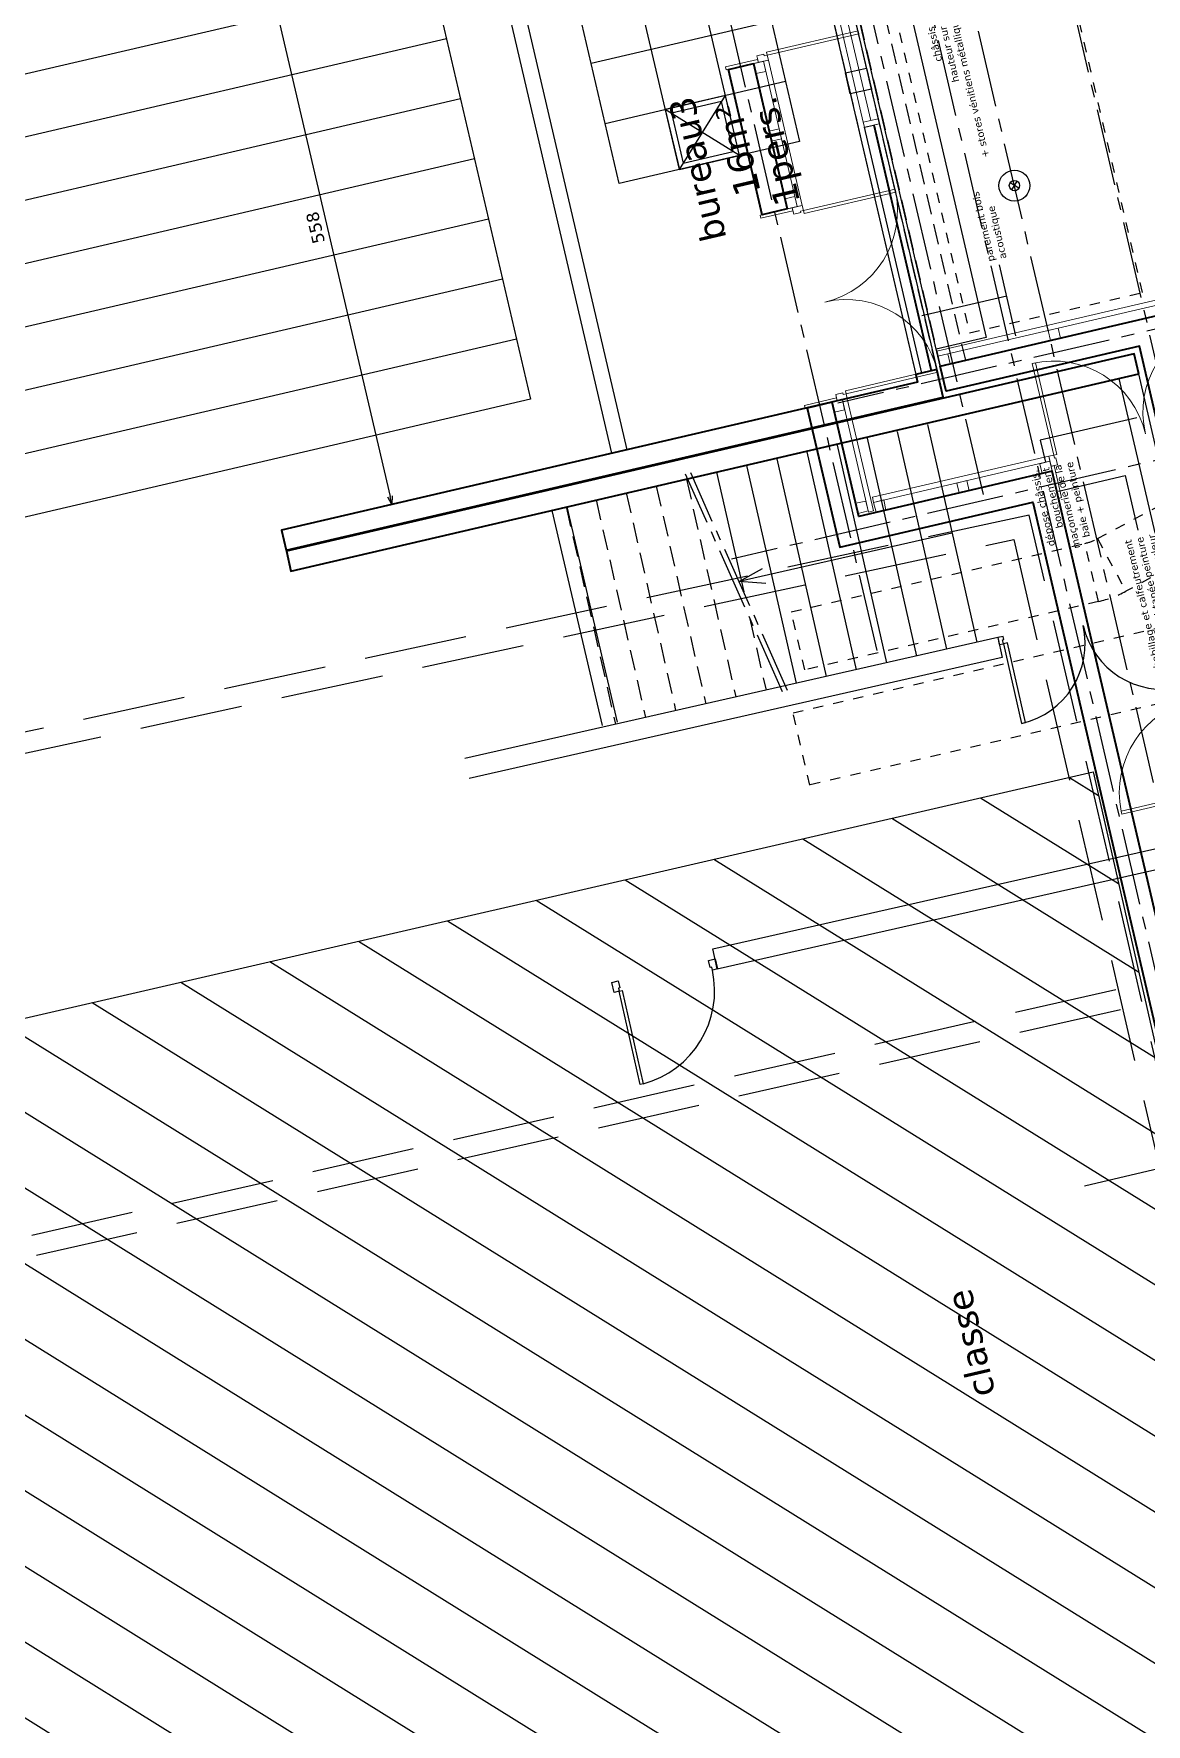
# Model space of a CAD drawing. Header units: metres. Extents: x -49 to 867749, y -579737 to 170817.
# Drawn here: x 867377.9 to 867388.71, y -409060.7 to -409044.26 of the extents above; entities that cross this region are included whole.
import ezdxf
from ezdxf.enums import TextEntityAlignment as Align

# ---------------------------------------------------------------- set-up
doc = ezdxf.new("R2010")
doc.units = ezdxf.units.M
doc.header["$MEASUREMENT"] = 0
doc.header["$PDMODE"] = 3
doc.header["$PDSIZE"] = 0.1
for name, pattern in [('01', [0.15, 0.1, -0.05]), ('02', [0.28, 0.2, -0.08]), ('04', [0.82, 0.6, -0.08, 0.06, -0.08]), ('AXES2', [1.125, 0.75, -0.125, 0.125, -0.125]), ('POINTILLE', [0.25, 0, -0.25])]:
    doc.linetypes.add(name, pattern=pattern)
for name, color, linetype in [('00-AXE-0.00', 14, 'AXES2'), ('01-CLOISON-0.25', 3, 'Continuous'), ('02-VU-CACHE-01-0.10', 133, '01'), ('06-COT-50&100-0.20', 2, 'Continuous'), ('06-TXT-DETAILS-DIVERS-02.20', 2, 'Continuous'), ('06-TXT-DIVERS-0.20', 70, 'Continuous'), ('06-TXT-ETIQUETTES SURFACES', 210, 'Continuous'), ('07-CTA-0.13', 163, 'Continuous'), ('07-PLAFONDS-0.13', 5, 'Continuous'), ('08-VU-0.08', 56, 'Continuous'), ('08-VU-0.13', 44, 'Continuous'), ('08-VU-0.20', 32, 'Continuous'), ('10-DEMOL-GO-0.25', 1, 'Continuous'), ('BAT_HACHURES', 252, 'Continuous')]:
    doc.layers.add(name, color=color, linetype=linetype)
doc.layers.add('01-BETON-0.40', color=4, linetype='Continuous', lineweight=40)
doc.layers.add('01-MEN-CP-0.15', color=2, linetype='Continuous', lineweight=18)
doc.styles.add('COT', font='verdana.ttf')
doc.styles.add('locaux 100', font='verdana.ttf', dxfattribs={"height": 0.22})
doc.styles.add('locaux 20', font='verdana.ttf', dxfattribs={"height": 0.07})
doc.styles.get("Standard").update_dxf_attribs({"font": 'arial.ttf'})
doc.styles.add('TXT', font='TXT', dxfattribs={"height": 0.2})
doc.dimstyles.new('COT50', dxfattribs={"dimtxt": 0.12, "dimasz": 0.08, "dimexe": 0.05, "dimexo": 0, "dimgap": 0.05, "dimtad": 1, "dimdec": 0, "dimlfac": 100, "dimzin": 0, "dimdsep": 46, "dimtxsty": 'COT', "dimblk": 'OPEN30', "dimcen": 0.04, "dimdle": 0.05, "dimclrd": 256, "dimclre": 256, "dimclrt": 6, "dimadec": 0, "dimazin": 0, "dimtm": 1e-09, "dimtfac": 1, "dimtdec": 0, "dimtmove": 1, "dimatfit": 0, "dimldrblk": 'OPEN30', "dimfxl": 0.05, "dimfxlon": 1, "dimtolj": 1, "dimtzin": 0, "dimlwd": -1, "dimlwe": -1, "dimarcsym": 0})

# ---------------------------------------------------------------- blocks, each defined once
blk = doc.blocks.new('LuminaireSuspendu')
for p, q in [((-0.035, 0.035), (0.035, -0.035)), ((-0.035, -0.035), (0.035, 0.035))]:
    blk.add_line(p, q)
for radius in [0.15, 0.05]:
    blk.add_circle((0, 0), radius)
blk = doc.blocks.new('_Open30')
at = {"color": 0, "linetype": 'ByBlock', "lineweight": -2}
for p, q in [((-1, 0.27), (0, 0)), ((0, 0), (-1, -0.27)), ((0, 0), (-1, 0))]:
    blk.add_line(p, q, dxfattribs=at)
blk = doc.blocks.new('*D171')
at = {"layer": '06-COT-50&100-0.20', "transparency": 16777216}
for p, q in [((867380.162, -409043.394), (867380.064, -409043.417)), ((867380.131, -409043.483), (867381.362, -409048.762)), ((867381.428, -409048.828), (867381.331, -409048.851))]:
    blk.add_line(p, q, dxfattribs=at)
at = {"layer": 'Defpoints', "color": 0, "transparency": 16777216}
for p in [(867382.25, -409042.907), (867383.517, -409048.341), (867381.38, -409048.84)]:
    blk.add_point(p, dxfattribs=at)
at = {"layer": '06-COT-50&100-0.20', "transparency": 16777216, "xscale": 0.08, "yscale": 0.08, "zscale": 0.08}
for p, rotation in [((867380.113, -409043.405), 103.1212703830424), ((867381.38, -409048.84), 283.1212703830424)]:
    blk.add_blockref('_Open30', p, dxfattribs=dict(at, rotation=rotation))
at = {"layer": '06-COT-50&100-0.20', "color": 6, "transparency": 16777216, "insert": (867380.637, -409046.148), "char_height": 0.12, "attachment_point": 5, "rotation": 103.1213, "style": 'COT'}
blk.add_mtext('\\A1;558', dxfattribs=at)
blk = doc.blocks.new('P90')
at = {"linetype": 'Continuous'}
for points in [[(-0.05, 0.929), (-0.05, 0), (-0.08, 0), (-0.08, 0.929)], [(-0.965, -0.03), (-0.965, -0.1), (-1.03, -0.1), (-1.03, 0), (-0.98, 0), (-0.98, -0.03)], [(0, 0), (0, -0.1), (-0.065, -0.1), (-0.065, -0.03), (-0.05, -0.03), (-0.05, 0)]]:
    blk.add_lwpolyline(points, close=True, dxfattribs=at)
blk.add_arc((-0.043, -0.006), 0.937, 92.2388, 179.6062, dxfattribs=at)
at = {"linetype": 'Continuous', "text_generation_flag": 6}
blk.add_attdef('TEXTE', text='', height=0.08, rotation=90, dxfattribs=at).set_placement((-0.188, 0.469), align=Align.CENTER)
blk = doc.blocks.new('Eclairage-Pl-60x60')
for p, q in [((-0.3, 0.3), (0.3, -0.3)), ((-0.3, -0.3), (0.3, 0.3))]:
    blk.add_line(p, q)
for points in [[(-0.3, -0.3), (0.3, -0.3), (0.3, 0.3), (-0.3, 0.3)], [(-0.25, -0.25), (0.25, -0.25), (0.25, 0.25), (-0.25, 0.25)]]:
    blk.add_lwpolyline(points, close=True)
blk = doc.blocks.new('*U161')
for points in [[(0.04, 0), (0.04, 0.795), (0.08, 0.795), (0.08, 0)], [(1.63, 0), (1.63, 0.795), (1.59, 0.795), (1.59, 0)], [(0.04, -0.04), (0.04, 0), (0, 0), (0, -0.07), (0.055, -0.07), (0.055, -0.04)], [(1.67, -0.07), (1.67, 0), (1.63, 0), (1.63, -0.04), (1.615, -0.04), (1.615, -0.07)]]:
    blk.add_lwpolyline(points, close=True)
for centre, start, end in [((0.04, 0), 0, 90), ((1.63, 0), 90, 180)]:
    blk.add_arc(centre, 0.795, start, end)
at = {"style": 'TXT', "flags": 9}
blk.add_attdef('DIMENSION', text='', height=0.08, rotation=90, dxfattribs=at).set_placement((0.11, 0.658), align=Align.TOP_RIGHT)
blk = doc.blocks.new('P180')
for points in [[(-1.85, 0.915), (-1.85, 0), (-1.88, 0), (-1.88, 0.915)], [(-0.08, 0.915), (-0.08, 0), (-0.05, 0), (-0.05, 0.915)], [(0, 0), (0, -0.1), (-0.065, -0.1), (-0.065, -0.03), (-0.05, -0.03), (-0.05, 0)]]:
    blk.add_lwpolyline(points, close=True)
at = {"linetype": 'Continuous'}
blk.add_lwpolyline([(-1.93, 0), (-1.93, -0.1), (-1.865, -0.1), (-1.865, -0.03), (-1.88, -0.03), (-1.88, 0)], close=True, dxfattribs=at)
for centre, start, end in [((-1.88, 0), 0, 90), ((-0.05, 0), 90, 180)]:
    blk.add_arc(centre, 0.915, start, end)
at = {"linetype": 'Continuous', "text_generation_flag": 6}
blk.add_attdef('TEXTE', (-0.188, 0.598), '', height=0.08, rotation=90, dxfattribs=at)

msp = doc.modelspace()

# ---------------------------------------------------------------- hatches: boundary and pattern name
at = {"layer": 'BAT_HACHURES'}
h = msp.add_hatch(dxfattribs=at)
h.set_pattern_fill('ANSI31', color=256, scale=5, style=0)
h.set_pattern_definition([(148.1213, (867401.65184, -409059.2714), (-0.330077, -0.53073), [])])
edge = h.paths.add_edge_path()
edge.add_line((867390.566, -409061.856), (867369.446, -409066.577))
edge.add_line((867369.446, -409066.577), (867370.28, -409070.234))
edge.add_arc((867369.744, -409076.802), 6.591, 13.9581, 85.3385, ccw=False)
edge.add_arc((867369.744, -409076.807), 6.592, -102.6482, 13.9943, ccw=False)
edge.add_arc((867369.753, -409076.85), 6.552, 119.7404, 257.1908, ccw=False)
edge.add_line((867366.503, -409071.161), (867363.985, -409067.923))
edge.add_line((867363.985, -409067.923), (867330.429, -409075.506))
edge.add_line((867330.429, -409075.506), (867327.513, -409062.619))
edge.add_line((867327.513, -409062.619), (867334.83, -409060.913))
edge.add_line((867334.83, -409060.913), (867335.357, -409063.185))
edge.add_line((867335.357, -409063.185), (867373.869, -409054.454))
edge.add_line((867373.869, -409054.454), (867373.933, -409054.729))
edge.add_line((867373.933, -409054.729), (867388.193, -409051.44))
edge.add_line((867388.193, -409051.44), (867390.566, -409061.856))

# ---------------------------------------------------------------- linework, layer by layer
at = {"layer": '00-AXE-0.00'}
for p, q in [((867391.981, -409061.071), (867377.936, -409000.819)), ((867387.127, -409048.742), (867376.059, -409001.261)), ((867391.335, -409062.498), (867377.29, -409002.246)), ((867390.947, -409062.588), (867376.903, -409002.336)), ((867386.094, -409050.259), (867375.026, -409002.778)), ((867400.401, -409044.431), (867385.714, -409047.855)), ((867399.368, -409045.948), (867384.681, -409049.372)), ((867400.892, -409052.487), (867388.063, -409055.478))]:
    msp.add_line(p, q, dxfattribs=at)
at = {"layer": '01-BETON-0.40'}
for points in [[(867384.892, -409044.553), (867385.221, -409045.965), (867384.978, -409046.022), (867384.649, -409044.61)], [(867388.638, -409047.569), (867388.593, -409047.374), (867380.354, -409049.294), (867380.399, -409049.489)], [(867386.47, -409047.575), (867386.487, -409047.649), (867380.306, -409049.09), (867380.351, -409049.285), (867386.737, -409047.796), (867386.675, -409047.528)]]:
    msp.add_lwpolyline(points, close=True, dxfattribs=at)
for points in [[(867388.829, -409047), (867389.609, -409050.345), (867389.365, -409050.402), (867388.643, -409047.301), (867386.765, -409047.738), (867386.708, -409047.495), (867388.829, -409047)], [(867396.859, -409059.824), (867396.052, -409056.362), (867395.809, -409056.419), (867396.616, -409059.881), (867390.763, -409061.245), (867387.796, -409048.517), (867385.918, -409048.955), (867385.659, -409047.845), (867385.416, -409047.902), (867385.732, -409049.255), (867387.609, -409048.818), (867390.61, -409061.691), (867401.472, -409059.159), (867401.381, -409058.77), (867396.859, -409059.824)]]:
    msp.add_lwpolyline(points, dxfattribs=at)
at = {"layer": '01-CLOISON-0.25'}
for points in [[(867382.939, -409042.557), (867382.947, -409042.591), (867382.995, -409042.579), (867383.029, -409042.726), (867382.396, -409042.873), (867383.663, -409048.307), (867383.517, -409048.341), (867382.25, -409042.907), (867381.617, -409043.055), (867381.583, -409042.909), (867382.8, -409042.625), (867382.793, -409042.591)], [(867386.529, -409047.562), (867385.971, -409045.171), (867386.059, -409045.151), (867386.616, -409047.541)], [(867388.792, -409049.114), (867388.986, -409049.069), (867388.638, -409047.569), (867388.443, -409047.614)]]:
    msp.add_lwpolyline(points, close=True, dxfattribs=at)
at = {"layer": '01-MEN-CP-0.15'}
msp.add_line((867386.033, -409045.106), (867385.704, -409043.694), dxfattribs=at)
for points in [[(867386.106, -409045.089), (867385.777, -409043.677), (867385.631, -409043.711), (867385.96, -409045.123)], [(867384.629, -409044.614), (867384.941, -409044.542), (867384.934, -409044.512), (867384.622, -409044.585)], [(867384.915, -409044.65), (867384.892, -409044.553), (867384.99, -409044.53), (867385.012, -409044.628)], [(867384.99, -409044.53), (867385.319, -409045.943), (867385.367, -409045.931), (867385.038, -409044.519)], [(867386.117, -409045.137), (867386.106, -409045.089), (867385.96, -409045.123), (867385.971, -409045.171)], [(867386.675, -409047.528), (867386.117, -409045.137), (867386.069, -409045.149), (867386.626, -409047.539)], [(867385.068, -409045.308), (867385.045, -409045.21), (867385.143, -409045.188), (867385.165, -409045.285)], [(867384.965, -409046.056), (867385.277, -409045.983), (867385.27, -409045.954), (867384.958, -409046.026)], [(867385.221, -409045.965), (867385.199, -409045.868), (867385.296, -409045.845), (867385.319, -409045.943)], [(867386.685, -409047.398), (867388.841, -409046.895), (867388.829, -409046.846), (867386.674, -409047.349)], [(867387.78, -409047.245), (867387.757, -409047.148), (867387.855, -409047.125), (867387.877, -409047.222)], [(867386.708, -409047.495), (867386.685, -409047.398), (867386.783, -409047.375), (867386.806, -409047.472)], [(867385.396, -409047.906), (867385.708, -409047.833), (867385.701, -409047.804), (867385.39, -409047.877)], [(867385.682, -409047.942), (867385.659, -409047.845), (867385.757, -409047.822), (867385.779, -409047.92)], [(867385.757, -409047.822), (867386.011, -409048.913), (867386.06, -409048.901), (867385.805, -409047.811)], [(867386.061, -409048.819), (867387.773, -409048.42), (867387.762, -409048.371), (867386.05, -409048.77)], [(867387.699, -409048.54), (867387.676, -409048.443), (867387.773, -409048.42), (867387.796, -409048.517)], [(867386.891, -409048.728), (867386.868, -409048.631), (867386.966, -409048.608), (867386.989, -409048.706)], [(867387.886, -409048.773), (867387.814, -409048.462), (867387.785, -409048.469), (867387.857, -409048.78)], [(867385.911, -409048.926), (867385.889, -409048.828), (867385.986, -409048.806), (867386.009, -409048.903)], [(867386.084, -409048.916), (867386.061, -409048.819), (867386.159, -409048.796), (867386.181, -409048.894)]]:
    msp.add_lwpolyline(points, close=True, dxfattribs=at)
at = {"layer": '02-VU-CACHE-01-0.10', "linetype": '02'}
for p, q in [((867386.675, -409047.528), (867384.93, -409040.044)), ((867384.969, -409040.035), (867386.708, -409047.495)), ((867385.213, -409039.978), (867386.952, -409047.438)), ((867384.726, -409040.092), (867386.47, -409047.575))]:
    msp.add_line(p, q, dxfattribs=at)
at = {"layer": '02-VU-CACHE-01-0.10'}
msp.add_lwpolyline([(867388.675, -409046.78), (867380.821, -409013.085), (867379.138, -409013.477), (867386.992, -409047.172)], close=True, dxfattribs=at)
at = {"layer": '06-COT-50&100-0.20'}
msp.add_line((867387.354, -409046.813), (867386.529, -409047.005), dxfattribs=at)
at = {"layer": '06-TXT-DETAILS-DIVERS-02.20'}
for points in [[(867387.444, -409047.201), (867387.283, -409046.51)], [(867388.619, -409047.996), (867387.68, -409048.215), (867387.73, -409048.429)], [(867387.858, -409048.71), (867388.504, -409048.559), (867388.628, -409049.09)]]:
    msp.add_lwpolyline(points, dxfattribs=at)
at = {"layer": '07-CTA-0.13', "linetype": 'POINTILLE', "ltscale": 0.1}
for p, q in [((867388.246, -409049.783), (867388.114, -409049.218)), ((867388.237, -409049.172), (867388.511, -409049.684))]:
    msp.add_line(p, q, dxfattribs=at)
msp.add_lwpolyline([(867390.388, -409048.889), (867389.756, -409049.036, 0.065767), (867389.634, -409049.082), (867388.511, -409049.684, -0.065767), (867388.246, -409049.783), (867385.393, -409050.448), (867385.261, -409049.883), (867388.114, -409049.218, 0.065767), (867388.237, -409049.172), (867389.36, -409048.571, -0.065767), (867389.625, -409048.471), (867390.256, -409048.324)], format="xyb", dxfattribs=at)
msp.add_lwpolyline([(867391.558, -409048.579), (867391.738, -409049.349), (867391.191, -409050.228), (867385.442, -409051.568), (867385.278, -409050.866), (867390.627, -409049.62), (867390.883, -409049.208), (867390.779, -409048.761)], dxfattribs=at)
at = {"layer": '07-PLAFONDS-0.13'}
for p, q in [((867384.757, -409045.446), (867384.212, -409043.109)), ((867384.173, -409045.582), (867383.628, -409043.245)), ((867383.316, -409044.55), (867385.069, -409044.141)), ((867381.91, -409044.311), (867375.482, -409045.809)), ((867383.452, -409045.134), (867385.205, -409044.725)), ((867382.046, -409044.895), (867375.619, -409046.394)), ((867382.182, -409045.48), (867375.755, -409046.978)), ((867382.319, -409046.064), (867375.891, -409047.562)), ((867382.455, -409046.648), (867376.027, -409048.147)), ((867382.591, -409047.233), (867376.163, -409048.731))]:
    msp.add_line(p, q, dxfattribs=at)
for points in [[(867383.588, -409045.718), (867383.043, -409043.381), (867384.796, -409042.972), (867385.341, -409045.31)], [(867375.346, -409045.225), (867381.774, -409043.727), (867382.727, -409047.817), (867376.3, -409049.315)]]:
    msp.add_lwpolyline(points, close=True, dxfattribs=at)
at = {"layer": '08-VU-0.08'}
for p, q in [((867384.93, -409040.044), (867386.675, -409047.528)), ((867386.708, -409047.495), (867384.969, -409040.035))]:
    msp.add_line(p, q, dxfattribs=at)
at = {"layer": '08-VU-0.13'}
msp.add_line((867385.221, -409042.215), (867386.47, -409047.575), dxfattribs=at)
msp.add_lwpolyline([(867386.67, -409047.329), (867385.404, -409041.901), (867385.842, -409041.799, -0.414214), (867385.903, -409041.837), (867387.156, -409047.216)], format="xyb", close=True, dxfattribs=at)
at = {"layer": '08-VU-0.20', "color": 251, "true_color": 0x666666}
for p, q in [((867386.583, -409048.063), (867387.063, -409050.18)), ((867385.705, -409048.262), (867386.185, -409050.379)), ((867385.997, -409048.196), (867386.477, -409050.313)), ((867386.29, -409048.129), (867386.77, -409050.247)), ((867385.12, -409048.395), (867385.6, -409050.512)), ((867385.412, -409048.328), (867385.892, -409050.446)), ((867384.535, -409048.527), (867384.798, -409049.689)), ((867384.827, -409048.461), (867385.307, -409050.578)), ((867383.426, -409050.99), (867382.938, -409048.897)), ((867383.572, -409050.956), (867383.084, -409048.863)), ((867386.822, -409049.12), (867384.754, -409049.589)), ((867387.267, -409050.134), (867382.087, -409051.309)), ((867387.267, -409050.134), (867387.311, -409050.329)), ((867387.311, -409050.329), (867382.132, -409051.504)), ((867384.498, -409053.161), (867389.468, -409052.034)), ((867384.542, -409053.356), (867389.514, -409052.229)), ((867384.542, -409053.356), (867384.498, -409053.161))]:
    msp.add_line(p, q, dxfattribs=at)
at = {"layer": '08-VU-0.20', "color": 251, "linetype": '04', "true_color": 0x666666}
for p, q in [((867385.175, -409050.66), (867384.234, -409048.544)), ((867385.225, -409050.648), (867384.283, -409048.532))]:
    msp.add_line(p, q, dxfattribs=at)
at = {"layer": '08-VU-0.20', "color": 251, "linetype": '02', "true_color": 0x666666}
for p, q in [((867384.242, -409048.594), (867384.722, -409050.711)), ((867383.657, -409048.726), (867384.137, -409050.844)), ((867383.949, -409048.66), (867384.429, -409050.777)), ((867383.072, -409048.859), (867383.552, -409050.976)), ((867383.364, -409048.793), (867383.844, -409050.91)), ((867384.855, -409049.94), (867385.015, -409050.645))]:
    msp.add_line(p, q, dxfattribs=at)
at = {"layer": '08-VU-0.20', "linetype": '02', "ltscale": 5}
for p, q in [((867328.729, -409067.087), (867388.435, -409053.551)), ((867328.773, -409067.283), (867388.48, -409053.746))]:
    msp.add_line(p, q, dxfattribs=at)
for points in [[(867364.148, -409067.65), (867369.12, -409066.556), (867369.166, -409066.761), (867369.38, -409066.714), (867369.446, -409066.577), (867381.303, -409063.926), (867381.241, -409063.654), (867382.988, -409063.254), (867383.052, -409063.535), (867388.335, -409062.354), (867388.29, -409062.158), (867390.036, -409061.759), (867390.083, -409061.963), (867390.566, -409061.856), (867387.572, -409048.944), (867373.236, -409052.041), (867373.691, -409054.495), (867335.357, -409063.185)], [(867335.207, -409063.425), (867373.922, -409054.647), (867373.468, -409052.196), (867387.422, -409049.181), (867390.326, -409061.704), (867390.234, -409061.725), (867390.187, -409061.519), (867388.05, -409062.008), (867388.095, -409062.203), (867383.203, -409063.297), (867383.138, -409063.015), (867381.002, -409063.503), (867381.064, -409063.775), (867369.308, -409066.403), (867369.296, -409066.427), (867369.272, -409066.318), (867363.91, -409067.497)]]:
    msp.add_lwpolyline(points, dxfattribs=at)
at = {"layer": '08-VU-0.20', "color": 251, "true_color": 0x666666}
msp.add_lwpolyline([(867385.014, -409049.607), (867384.754, -409049.589), (867384.981, -409049.461)], dxfattribs=at)
at = {"layer": '10-DEMOL-GO-0.25'}
msp.add_lwpolyline([(867385.834, -409044.848), (867385.787, -409044.644), (867385.991, -409044.596), (867386.039, -409044.801)], close=True, dxfattribs=at)
at = {"layer": 'Defpoints', "elevation": 60.604}
msp.add_lwpolyline([(867390.566, -409061.856), (867369.446, -409066.577), (867370.28, -409070.234, -0.321934), (867376.14, -409075.213, -0.55798), (867368.3, -409083.239, -0.683756), (867366.503, -409071.161), (867363.985, -409067.923), (867330.429, -409075.506), (867327.513, -409062.619), (867334.83, -409060.913), (867335.357, -409063.185), (867373.869, -409054.454), (867373.933, -409054.729), (867388.193, -409051.44)], format="xyb", close=True, dxfattribs=at)

# ---------------------------------------------------------------- block references
at = {"layer": '01-MEN-CP-0.15', "rotation": 283.121270379485}
for p in [(867385.038, -409044.519), (867385.805, -409047.811)]:
    msp.add_blockref('P180', p, dxfattribs=at)
at = {"layer": '01-MEN-CP-0.15', "xscale": -1}
for name, p, rotation in [('P180', (867387.762, -409048.371), 13.12127038711664), ('P90', (867389.389, -409051.69), 103.0380845495396)]:
    msp.add_blockref(name, p, dxfattribs=dict(at, rotation=rotation))
at = {"layer": '07-PLAFONDS-0.13', "rotation": 103.1212703798635}
for name, p in [('Eclairage-Pl-60x60', (867384.397, -409045.222)), ('LuminaireSuspendu', (867387.429, -409045.739))]:
    msp.add_blockref(name, p, dxfattribs=at)
at = {"layer": '08-VU-0.20', "color": 251, "true_color": 0x666666}
for name, p, rotation in [('*U161', (867388.911, -409049.833), 192.7734120402793), ('P90', (867383.538, -409053.584), 192.7741129952374)]:
    msp.add_blockref(name, p, dxfattribs=dict(at, rotation=rotation))

# ---------------------------------------------------------------- texts
at = {"layer": '06-TXT-DETAILS-DIVERS-02.20', "char_height": 0.07, "rotation": 103.1213, "style": 'locaux 20'}
for s, insert, width, attachment_point in [('châssis vitrée toute \\Phauteur sur allège h=85\\P+ stores vénitiens métalliques interieurs', (867386.602, -409043.587), 2.0766, 6), ('parement bois\\Pacoustique', (867387.272, -409046.462), 0.94096, 4), ('\\Pdépose châssis, bouchement maçonnerie de la baie + peinture', (867387.742, -409048.478), 0.94096, 6), ('habillage et calfeutrement linteau et tapée peinture couleur', (867388.644, -409049.157), 1.56851, 6)]:
    msp.add_mtext(s, dxfattribs=dict(at, insert=insert, width=width, attachment_point=attachment_point))
at = {"layer": '06-TXT-DIVERS-0.20', "char_height": 0.25, "width": 2.37148, "attachment_point": 5, "rotation": 103.1213, "style": 'locaux 100'}
for s, insert in [('bureau3', (867384.35, -409045.58)), ('1pers.', (867385.139, -409045.396)), ('classe', (867387.006, -409056.997))]:
    msp.add_mtext(s, dxfattribs=dict(at, insert=insert))
at = {"layer": '06-TXT-ETIQUETTES SURFACES', "insert": (867384.743, -409045.389), "char_height": 0.25, "attachment_point": 5, "rotation": 103.1213, "style": 'locaux 100'}
msp.add_mtext('16m²', dxfattribs=at)

# ---------------------------------------------------------------- dimensions: what is measured, and where the dimension line sits
at = {"layer": '06-COT-50&100-0.20'}
dim = msp.add_linear_dim(base=(867381.38, -409048.84), p1=(867382.25, -409042.907), p2=(867383.517, -409048.341), angle=103.1213, dimstyle='COT50', dxfattribs=at)
dim.commit()
dim.dimension.update_dxf_attribs({"geometry": '*D171', "text_midpoint": (867380.637, -409046.148)})

doc.saveas('drawing.dxf')
